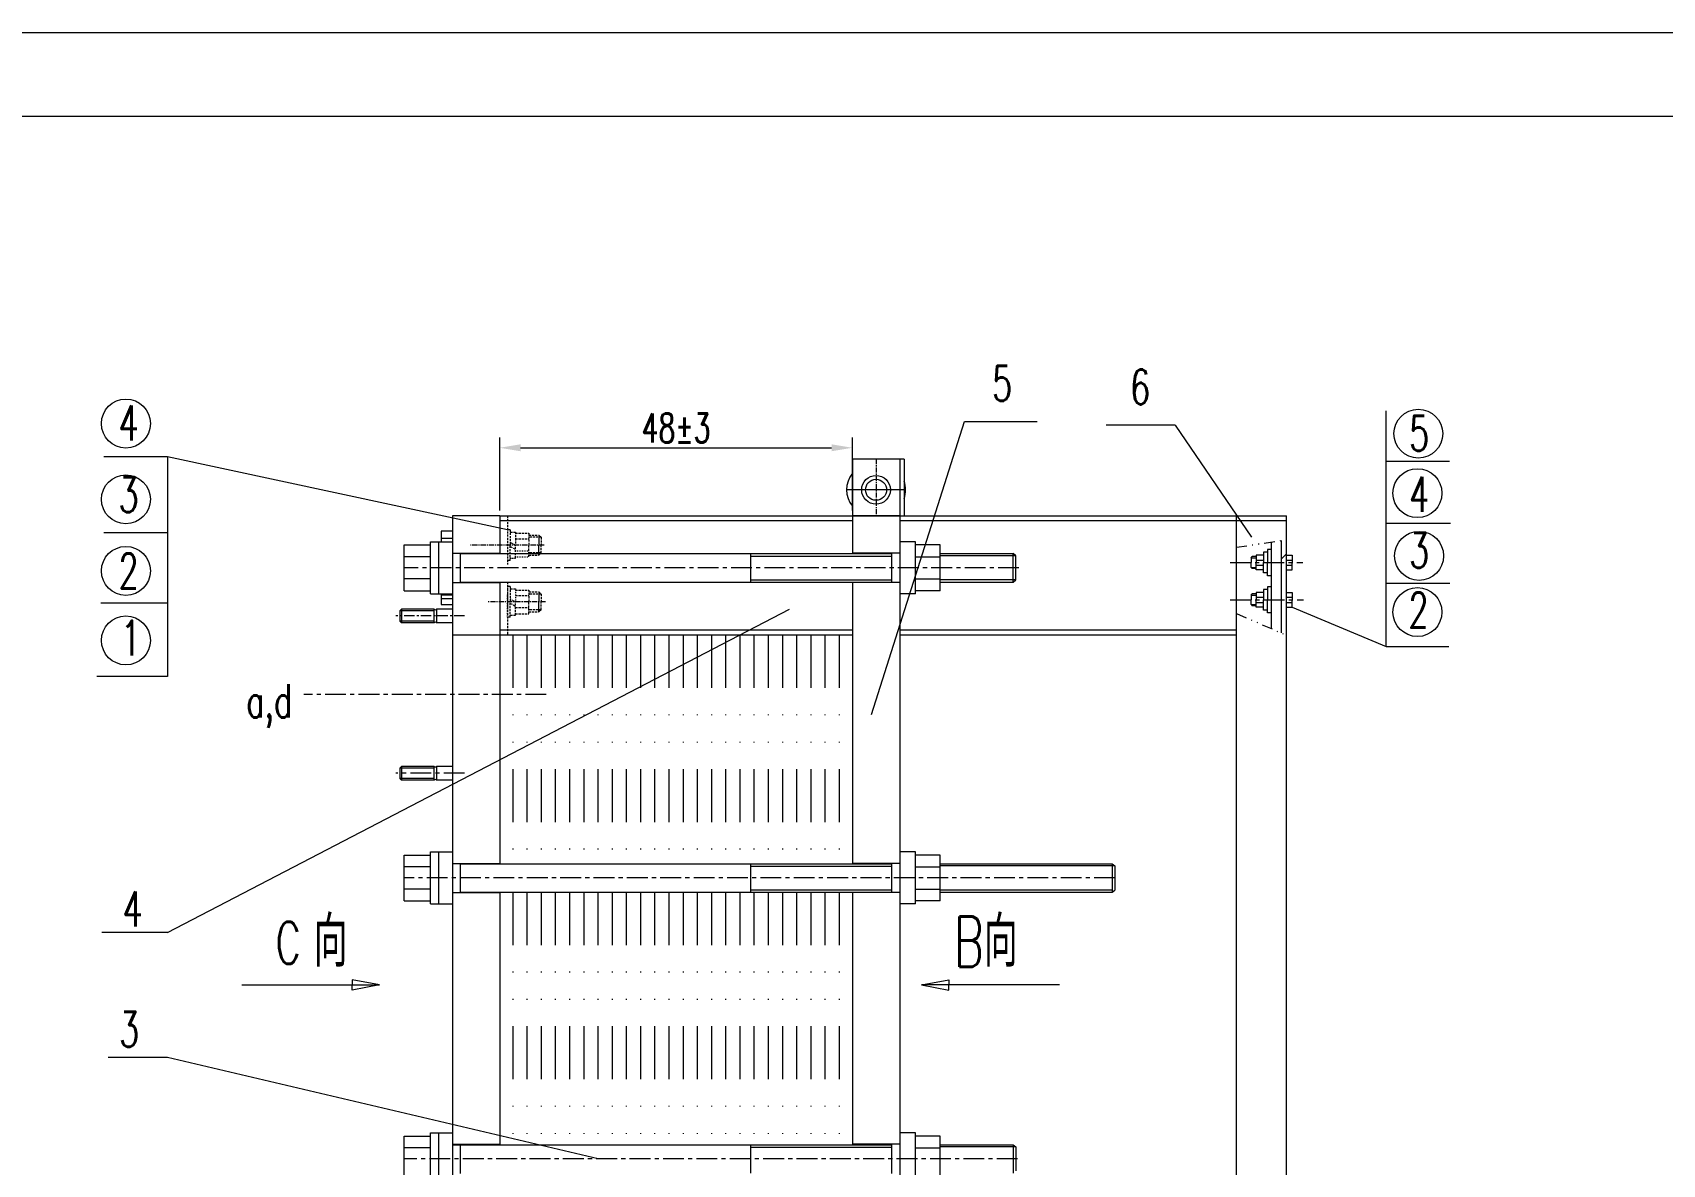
# Model space of a CAD drawing. Header units: millimetres. Extents: x -394 to 6212, y -2458 to 809.
# Drawn here: x 5051.5 to 5246.9, y -1651.7 to -1516.1 of the extents above; entities that cross this region are included whole.
import ezdxf

# ---------------------------------------------------------------- set-up
doc = ezdxf.new("R2010")
doc.units = ezdxf.units.MM
for name, pattern in [('CENTERX2', [4, 2.5, -0.5, 0.5, -0.5]), ('DIVIDE', [31.75, 12.7, -6.35, 0, -6.35, 0, -6.35]), ('HIDDEN', [0.375, 0.25, -0.125])]:
    doc.linetypes.add(name, pattern=pattern)
doc.layers.get('0').update_dxf_attribs({"lineweight": 18})
for name, color, linetype, lineweight, true_color in [('1', 1, 'Continuous', 18, 0xff0000), ('2', 2, 'Continuous', 18, 0xffff00), ('3', 3, 'CENTERX2', 18, 0x00ff00), ('4', 4, 'DIVIDE', 18, 0x00ffff), ('5', 6, 'HIDDEN', 18, 0xff00ff)]:
    doc.layers.add(name, color=color, linetype=linetype, lineweight=lineweight, true_color=true_color)
doc.styles.add('HZ', font='txt.shx', dxfattribs={"width": 0.67, "bigfont": 'hztxt.shx'})
doc.styles.get("Standard").update_dxf_attribs({"font": 'txt.shx', "bigfont": 'gbcbig.shx'})
doc.styles.add('STYLE1', font='txt.shx', dxfattribs={"width": 0.67, "bigfont": 'hztxt.shx'})

msp = doc.modelspace()

# ---------------------------------------------------------------- hatches: boundary and pattern name
at = {"ltscale": 0.25}
h = msp.add_hatch(dxfattribs=at)
h.set_pattern_fill('ANSI31', color=256, scale=8.4, style=0)
h.set_pattern_definition([(45, (4901.19, -2369.497), (-18.8585, 18.8585), [])])
h.paths.add_polyline_path([(5201.8333, -1576.83705), (5201.20291, -1576.93208), (5201.20291, -1579.581), (5201.8333, -1579.581)], flags=0)
h.paths.add_polyline_path([(5201.8333, -1579.581), (5201.20291, -1579.581), (5201.20291, -1584.04938), (5201.8333, -1584.04938)], flags=0)
h.paths.add_polyline_path([(5201.8333, -1584.5592), (5201.20291, -1585.11824), (5201.20291, -1588.01799), (5201.8333, -1588.29015)], flags=0)

# ---------------------------------------------------------------- linework, layer by layer
for p, q in [((5107.5221, -1573.34925), (5107.5221, -1564.56902)), ((5149.79076, -1573.34925), (5149.79076, -1564.56902)), ((5110.0221, -1565.81902), (5147.29076, -1565.81902))]:
    msp.add_line(p, q)
at = {"lineweight": 0}
for p, q in [((5099.63438, -1585.35529), (5095.53056, -1585.35529)), ((5099.63438, -1586.60017), (5095.53056, -1586.60017)), ((5099.63438, -1604.21352), (5095.53056, -1604.21352)), ((5099.63438, -1605.4584), (5095.53056, -1605.4584))]:
    msp.add_line(p, q, dxfattribs=at)
for points in [[(5110.0221, -1565.40235), (5110.0221, -1566.23568), (5107.5221, -1565.81902)], [(5147.29076, -1565.40235), (5147.29076, -1566.23568), (5149.79076, -1565.81902)]]:
    msp.add_solid(points)
at = {"layer": '1'}
for p, q in [((5033.74256, -1526.0524), (5592.74256, -1526.0524)), ((5096.07821, -1577.47027), (5099.21593, -1577.47027)), ((5096.07821, -1577.47027), (5099.21593, -1577.47027)), ((5096.07821, -1582.95223), (5096.07821, -1577.47027)), ((5099.21593, -1577.0922), (5101.8521, -1577.0922)), ((5099.21593, -1583.3303), (5099.21593, -1577.0922)), ((5100.21049, -1583.3303), (5100.21049, -1577.0922)), ((5101.8521, -1578.46269), (5107.5221, -1578.46269)), ((5102.79726, -1581.95981), (5102.79726, -1578.46269)), ((5155.46076, -1578.46269), (5149.79076, -1578.46269)), ((5154.51559, -1581.95981), (5154.51559, -1578.46269)), ((5157.35109, -1577.0922), (5155.46076, -1577.0922)), ((5157.35109, -1583.3303), (5157.35109, -1577.0922)), ((5160.32836, -1577.47027), (5157.35109, -1577.47027)), ((5160.32836, -1582.95223), (5160.32836, -1577.47027)), ((5099.21593, -1578.88802), (5096.07821, -1578.88802)), ((5102.79726, -1578.50995), (5154.51559, -1578.50995)), ((5137.61849, -1581.91255), (5137.61849, -1578.50995)), ((5157.35109, -1578.88802), (5160.32836, -1578.88802)), ((5160.32836, -1578.50995), (5169.05413, -1578.50995)), ((5169.39433, -1578.76142), (5169.05413, -1578.50995)), ((5099.21593, -1581.53448), (5096.07821, -1581.53448)), ((5101.8521, -1581.95981), (5107.5221, -1581.95981)), ((5102.79726, -1581.91255), (5154.51559, -1581.91255)), ((5155.46076, -1581.95981), (5149.79076, -1581.95981)), ((5157.35109, -1581.53448), (5160.32836, -1581.53448)), ((5160.32836, -1581.91255), (5169.05413, -1581.91255)), ((5096.07821, -1582.95223), (5099.21593, -1582.95223)), ((5100.43435, -1583.3303), (5101.8521, -1583.3303)), ((5100.49372, -1583.8962), (5101.8521, -1583.8962)), ((5157.35109, -1583.3303), (5155.46076, -1583.3303)), ((5160.32836, -1582.95223), (5157.35109, -1582.95223)), ((5100.49372, -1584.59669), (5101.8521, -1584.59669)), ((5096.07821, -1614.64489), (5099.21593, -1614.64489)), ((5096.07821, -1614.64489), (5099.21593, -1614.64489)), ((5096.07821, -1620.12685), (5096.07821, -1614.64489)), ((5099.21593, -1620.50492), (5099.21593, -1614.26682)), ((5100.21049, -1620.50492), (5100.21049, -1614.26682)), ((5157.35109, -1614.26682), (5155.46076, -1614.26682)), ((5157.35109, -1620.50492), (5157.35109, -1614.26682)), ((5160.32836, -1614.64489), (5157.35109, -1614.64489)), ((5160.32836, -1620.12685), (5160.32836, -1614.64489)), ((5099.21593, -1616.06264), (5096.07821, -1616.06264)), ((5101.8521, -1615.63731), (5107.5221, -1615.63731)), ((5102.79726, -1619.13443), (5102.79726, -1615.63731)), ((5102.79726, -1615.68457), (5154.51559, -1615.68457)), ((5137.61849, -1619.08717), (5137.61849, -1615.68457)), ((5155.46076, -1615.63731), (5149.79076, -1615.63731)), ((5154.51559, -1619.13443), (5154.51559, -1615.63731)), ((5157.35109, -1616.06264), (5160.32836, -1616.06264)), ((5160.32836, -1615.68457), (5180.92237, -1615.68457)), ((5099.21593, -1618.7091), (5096.07821, -1618.7091)), ((5101.8521, -1619.13443), (5107.5221, -1619.13443)), ((5102.79726, -1619.08717), (5154.51559, -1619.08717)), ((5155.46076, -1619.13443), (5149.79076, -1619.13443)), ((5157.35109, -1618.7091), (5160.32836, -1618.7091)), ((5160.32836, -1619.08717), (5180.92237, -1619.08717)), ((5096.07821, -1620.12685), (5099.21593, -1620.12685)), ((5157.35109, -1620.50492), (5155.46076, -1620.50492)), ((5160.32836, -1620.12685), (5157.35109, -1620.12685)), ((5076.59063, -1630.20662), (5093.10213, -1630.20662)), ((5093.10213, -1630.20662), (5089.82713, -1629.58762)), ((5089.82713, -1629.58762), (5089.82713, -1630.20662)), ((5089.82713, -1630.82562), (5089.82713, -1630.20662)), ((5093.10213, -1630.20662), (5089.82713, -1630.82562)), ((5158.08671, -1630.20662), (5161.36171, -1629.58762)), ((5158.08671, -1630.20662), (5161.36171, -1630.82562)), ((5174.59821, -1630.20662), (5158.08671, -1630.20662)), ((5161.36171, -1629.58762), (5161.36171, -1630.20662)), ((5161.36171, -1630.82562), (5161.36171, -1630.20662)), ((5096.07821, -1653.79951), (5096.07821, -1648.31755)), ((5096.07821, -1648.31755), (5099.21593, -1648.31755)), ((5096.07821, -1648.31755), (5099.21593, -1648.31755)), ((5099.21593, -1654.17758), (5099.21593, -1647.93948)), ((5100.21049, -1654.17758), (5100.21049, -1647.93948)), ((5157.35109, -1647.93948), (5155.46076, -1647.93948)), ((5157.35109, -1654.17758), (5157.35109, -1647.93948)), ((5160.32836, -1648.31755), (5157.35109, -1648.31755)), ((5160.32836, -1653.79951), (5160.32836, -1648.31755)), ((5099.21593, -1649.7353), (5096.07821, -1649.7353)), ((5101.8521, -1649.30997), (5107.5221, -1649.30997)), ((5101.8521, -1649.35723), (5154.51559, -1649.35723)), ((5102.79726, -1652.80709), (5102.79726, -1649.30997)), ((5137.61849, -1652.75983), (5137.61849, -1649.35723)), ((5155.46076, -1649.30997), (5149.79076, -1649.30997)), ((5154.51559, -1652.80709), (5154.51559, -1649.30997)), ((5157.35109, -1649.7353), (5160.32836, -1649.7353)), ((5160.32836, -1649.35723), (5169.05413, -1649.35723))]:
    msp.add_line(p, q, dxfattribs=at)
at = {"layer": '1', "ltscale": 0.25}
for p, q in [((5149.79076, -1567.17025), (5149.79076, -1573.97425)), ((5155.9866, -1567.17025), (5149.79076, -1567.17025)), ((5155.46076, -1567.17025), (5155.46076, -1573.97425)), ((5155.9866, -1567.17025), (5155.9866, -1573.97425)), ((5107.5221, -1573.97425), (5101.8521, -1573.97425)), ((5101.8521, -1573.97425), (5101.8521, -1601.53045)), ((5107.5221, -1573.97425), (5201.8333, -1573.97425)), ((5107.5221, -1573.97425), (5107.5221, -1578.50995)), ((5107.5221, -1574.54125), (5149.79076, -1574.54125)), ((5155.46076, -1573.97425), (5149.79076, -1573.97425)), ((5149.79076, -1573.97425), (5149.79076, -1578.50995)), ((5155.46076, -1573.97425), (5155.46076, -1715.69905)), ((5155.46076, -1574.54125), (5201.8333, -1574.54125)), ((5195.8231, -1701.77605), (5195.8231, -1573.97425)), ((5201.8333, -1718.21905), (5201.8333, -1573.97425)), ((5101.8521, -1575.82985), (5100.49372, -1575.82985)), ((5100.49372, -1575.82985), (5100.49372, -1577.0922)), ((5101.8521, -1575.82985), (5101.8521, -1579.14944)), ((5100.49372, -1576.65975), (5101.8521, -1576.65975)), ((5101.8521, -1577.0922), (5101.8521, -1583.3303)), ((5155.46076, -1577.0922), (5155.46076, -1583.3303)), ((5199.54097, -1578.33276), (5199.08023, -1578.33276)), ((5199.08023, -1578.33276), (5199.08023, -1579.581)), ((5199.98029, -1578.00978), (5199.54097, -1578.00978)), ((5199.54097, -1578.00978), (5199.54097, -1579.581)), ((5199.98029, -1577.11638), (5199.98029, -1587.49014)), ((5201.20291, -1576.93208), (5201.20291, -1588.01799)), ((5169.05413, -1581.91255), (5169.05413, -1578.50995)), ((5169.39433, -1581.66107), (5169.39433, -1578.76142)), ((5197.58503, -1579.0056), (5197.70071, -1578.8712)), ((5197.58503, -1579.0056), (5197.58503, -1579.581)), ((5197.58503, -1580.1564), (5197.58503, -1579.581)), ((5197.58503, -1580.1564), (5197.70071, -1580.2908)), ((5198.19823, -1578.8712), (5197.70071, -1578.8712)), ((5198.19823, -1580.2908), (5197.70071, -1580.2908)), ((5199.08023, -1578.69396), (5198.19823, -1578.69396)), ((5198.19823, -1578.69396), (5198.19823, -1579.581)), ((5198.19823, -1579.27188), (5199.08023, -1579.27188)), ((5198.19823, -1580.46804), (5198.19823, -1579.581)), ((5198.19823, -1579.89012), (5199.08023, -1579.89012)), ((5199.08023, -1580.82924), (5199.08023, -1579.581)), ((5199.54097, -1581.15222), (5199.54097, -1579.581)), ((5201.8333, -1578.69396), (5202.49567, -1578.69396)), ((5201.8333, -1579.2744), (5202.49567, -1579.2744)), ((5201.8333, -1579.8876), (5202.49567, -1579.8876)), ((5202.49567, -1578.69396), (5202.49567, -1579.581)), ((5202.49567, -1580.46804), (5202.49567, -1579.581)), ((5107.5221, -1581.91255), (5107.5221, -1588.26265)), ((5107.5221, -1581.91255), (5107.5221, -1615.68457)), ((5149.79076, -1581.91255), (5149.79076, -1602.55758)), ((5169.05413, -1581.91255), (5169.39433, -1581.66107)), ((5199.08023, -1580.46804), (5198.19823, -1580.46804)), ((5199.54097, -1580.82924), (5199.08023, -1580.82924)), ((5199.98029, -1581.15222), (5199.54097, -1581.15222)), ((5201.8333, -1580.46804), (5202.49567, -1580.46804)), ((5099.21593, -1583.3303), (5100.51136, -1583.3303)), ((5100.49372, -1583.3303), (5100.49372, -1584.59669)), ((5100.49372, -1583.46375), (5101.8521, -1583.46375)), ((5197.58503, -1583.47398), (5197.70071, -1583.33958)), ((5197.58503, -1583.47398), (5197.58503, -1584.04938)), ((5197.58503, -1584.62478), (5197.58503, -1584.04938)), ((5198.19823, -1583.33958), (5197.70071, -1583.33958)), ((5198.19823, -1583.16234), (5198.19823, -1584.04938)), ((5199.08023, -1583.16234), (5198.19823, -1583.16234)), ((5198.19823, -1583.74026), (5199.08023, -1583.74026)), ((5198.19823, -1584.93642), (5198.19823, -1584.04938)), ((5199.08023, -1582.80114), (5199.08023, -1584.04938)), ((5199.54097, -1582.80114), (5199.08023, -1582.80114)), ((5199.08023, -1585.29762), (5199.08023, -1584.04938)), ((5199.54097, -1582.47816), (5199.54097, -1584.04938)), ((5199.98029, -1582.47816), (5199.54097, -1582.47816)), ((5199.54097, -1585.6206), (5199.54097, -1584.04938)), ((5201.8333, -1583.16234), (5202.49567, -1583.16234)), ((5201.8333, -1583.74278), (5202.49567, -1583.74278)), ((5202.49567, -1583.16234), (5202.49567, -1584.04938)), ((5202.49567, -1584.93642), (5202.49567, -1584.04938)), ((5197.58503, -1584.62478), (5197.70071, -1584.75918)), ((5198.19823, -1584.75918), (5197.70071, -1584.75918)), ((5198.19823, -1584.3585), (5199.08023, -1584.3585)), ((5199.08023, -1584.93642), (5198.19823, -1584.93642)), ((5199.54097, -1585.29762), (5199.08023, -1585.29762)), ((5199.98029, -1585.6206), (5199.54097, -1585.6206)), ((5201.8333, -1584.35598), (5202.49567, -1584.35598)), ((5201.8333, -1584.93642), (5202.49567, -1584.93642)), ((5149.79076, -1587.69565), (5107.5221, -1587.69565)), ((5195.8231, -1587.69565), (5155.46076, -1587.69565)), ((5149.79076, -1588.26265), (5101.8521, -1588.26265)), ((5195.8231, -1588.26265), (5155.46076, -1588.26265)), ((5101.8521, -1601.53045), (5101.8521, -1701.54925)), ((5149.79076, -1601.53045), (5149.79076, -1615.68457)), ((5099.21593, -1614.26682), (5101.8521, -1614.26682)), ((5155.46076, -1614.26682), (5155.46076, -1620.50492)), ((5180.92237, -1615.68457), (5180.92237, -1619.08717)), ((5180.92237, -1615.68457), (5181.26257, -1615.93604)), ((5181.26257, -1615.93604), (5181.26257, -1618.83569)), ((5181.26257, -1615.93604), (5181.26257, -1618.83569)), ((5107.5221, -1619.08717), (5107.5221, -1649.35723)), ((5107.5221, -1619.08717), (5107.5221, -1623.86995)), ((5149.79076, -1619.08717), (5149.79076, -1649.35723)), ((5149.79076, -1619.08717), (5149.79076, -1623.86995)), ((5180.92237, -1619.08717), (5181.26257, -1618.83569)), ((5099.21593, -1620.50492), (5101.8521, -1620.50492)), ((5099.21593, -1647.93948), (5101.8521, -1647.93948)), ((5155.46076, -1647.93948), (5155.46076, -1654.17758)), ((5169.05413, -1649.35723), (5169.39433, -1649.6087)), ((5169.05413, -1649.35723), (5169.05413, -1652.75983)), ((5169.39433, -1649.6087), (5169.39433, -1652.50835))]:
    msp.add_line(p, q, dxfattribs=at)
at = {"layer": '1', "lineweight": 0}
for p, q in [((5095.73804, -1585.14781), (5095.53056, -1585.35529)), ((5095.53056, -1585.35529), (5095.53056, -1586.60017)), ((5095.73804, -1585.14781), (5095.73804, -1586.80765)), ((5099.63767, -1585.14781), (5095.73804, -1585.14781)), ((5099.63438, -1585.14781), (5099.63438, -1586.80765)), ((5099.63767, -1585.67774), (5099.63438, -1585.67774)), ((5101.8521, -1585.14781), (5099.9451, -1585.14781)), ((5099.9456, -1585.14781), (5099.9456, -1586.80765)), ((5095.73804, -1586.80765), (5095.53056, -1586.60017)), ((5099.63767, -1586.80765), (5095.73804, -1586.80765)), ((5099.63767, -1586.80765), (5099.63438, -1586.80765)), ((5099.63767, -1586.80765), (5099.63438, -1586.80765)), ((5101.8521, -1586.80765), (5099.9451, -1586.80765)), ((5095.73804, -1604.00604), (5095.53056, -1604.21352)), ((5095.53056, -1604.21352), (5095.53056, -1605.4584)), ((5095.73804, -1605.66588), (5095.53056, -1605.4584)), ((5095.73804, -1604.00604), (5095.73804, -1605.66588)), ((5099.63767, -1604.00604), (5095.73804, -1604.00604)), ((5099.63767, -1605.66588), (5095.73804, -1605.66588)), ((5099.63438, -1604.00604), (5099.63438, -1605.66588)), ((5099.63767, -1604.53597), (5099.63438, -1604.53597)), ((5099.63767, -1605.66588), (5099.63438, -1605.66588)), ((5099.63767, -1605.66588), (5099.63438, -1605.66588)), ((5101.8521, -1604.00604), (5099.9451, -1604.00604)), ((5101.8521, -1605.66588), (5099.9451, -1605.66588)), ((5099.9456, -1604.00604), (5099.9456, -1605.66588))]:
    msp.add_line(p, q, dxfattribs=at)
at = {"layer": '1', "ltscale": 0.25}
for radius in [1.7241, 1.26276]:
    msp.add_circle((5152.62576, -1570.85575), radius, dxfattribs=at)
for centre, start, end in [((5152.20408, -1570.85575), 140.7028807, 219.2971193), ((5153.04744, -1570.85575), 340.4742855, 19.5257145)]:
    msp.add_arc(centre, 3.1185, start, end, dxfattribs=at)
at = {"layer": '1', "lineweight": 0}
for centre, start, end in [((5099.79139, -1585.03341), 216.6590614, 323.3409386), ((5099.79139, -1586.92206), 36.6590614, 143.3409386), ((5099.79139, -1603.89164), 216.6590614, 323.3409386), ((5099.79139, -1605.78029), 36.6590614, 143.3409386)]:
    msp.add_arc(centre, 0.19162, start, end, dxfattribs=at)
at = {"layer": '2'}
for p, q in [((5023.74256, -1516.0524), (5617.74256, -1516.0524)), ((5137.61849, -1578.7935), (5154.51559, -1578.7935)), ((5137.61849, -1581.629), (5154.51559, -1581.629)), ((5137.61849, -1615.96812), (5154.51559, -1615.96812)), ((5137.61849, -1618.80362), (5154.51559, -1618.80362)), ((5137.61849, -1649.64078), (5154.51559, -1649.64078))]:
    msp.add_line(p, q, dxfattribs=at)
at = {"layer": '2', "ltscale": 0.5}
for p, q in [((5152.07088, -1597.80858), (5163.23826, -1562.68524)), ((5163.23826, -1562.68524), (5171.92386, -1562.68524)), ((5213.76006, -1579.8851), (5213.76006, -1561.3782)), ((5188.46766, -1563.09852), (5180.19576, -1563.09852)), ((5188.46766, -1563.09852), (5197.62283, -1576.55028)), ((5067.68532, -1566.89826), (5060.06862, -1566.89826)), ((5067.68532, -1566.89826), (5067.68532, -1576.02864)), ((5108.4293, -1575.64736), (5067.68532, -1566.89826)), ((5213.76006, -1567.40814), (5221.36879, -1567.40814)), ((5213.76006, -1589.64169), (5213.76006, -1568.8248)), ((5067.68532, -1576.02864), (5060.05854, -1576.02864)), ((5067.68532, -1576.02864), (5067.68532, -1584.42696)), ((5213.76006, -1574.85474), (5221.49311, -1574.85474)), ((5213.76006, -1582.03424), (5213.76006, -1576.33146)), ((5213.76006, -1582.03424), (5221.39105, -1582.03424)), ((5067.68532, -1584.42696), (5059.72045, -1584.42696)), ((5067.68532, -1584.42696), (5067.68532, -1593.2226)), ((5067.68532, -1623.93678), (5142.23633, -1585.15314)), ((5202.49567, -1584.93642), (5213.76006, -1589.64169)), ((5213.76006, -1589.64169), (5221.27681, -1589.64169)), ((5067.68532, -1593.2226), (5059.20385, -1593.2226)), ((5067.68532, -1623.93678), (5059.82712, -1623.93678)), ((5067.68532, -1638.91398), (5060.56885, -1638.91398)), ((5119.31593, -1651.05853), (5067.68532, -1638.91398))]:
    msp.add_line(p, q, dxfattribs=at)
at = {"layer": '2', "ltscale": 0.25}
for p, q in [((5156.16594, -1570.85575), (5149.08558, -1570.85575)), ((5112.39109, -1578.50995), (5112.47681, -1578.42787)), ((5169.39433, -1578.76142), (5160.32836, -1578.76142)), ((5197.58503, -1579.0056), (5198.19823, -1579.0056)), ((5197.58503, -1580.1564), (5198.19823, -1580.1564)), ((5169.39433, -1581.66107), (5160.32836, -1581.66107)), ((5197.58503, -1583.47398), (5198.19823, -1583.47398)), ((5197.58503, -1584.62478), (5198.19823, -1584.62478)), ((5181.26257, -1615.93604), (5160.32836, -1615.93604)), ((5180.92237, -1618.83569), (5160.32836, -1618.83569)), ((5169.39433, -1649.6087), (5160.32836, -1649.6087))]:
    msp.add_line(p, q, dxfattribs=at)
at = {"layer": '2', "ltscale": 0.5}
for centre in [(5062.70916, -1562.91414), (5217.62407, -1564.12752), (5217.51529, -1571.26206), (5062.70916, -1571.99748), (5217.71185, -1578.77754), (5062.70916, -1580.57808), (5217.51529, -1585.50889), (5062.70916, -1588.90836)]:
    msp.add_circle(centre, 2.9337, dxfattribs=at)
at = {"layer": '3', "ltscale": 0.25}
for p, q in [((5152.62576, -1567.17025), (5152.62576, -1573.97425)), ((5112.84026, -1577.48965), (5104.01035, -1577.48965)), ((5113.01667, -1584.29365), (5106.13046, -1584.29365))]:
    msp.add_line(p, q, dxfattribs=at)
at = {"layer": '3'}
for p, q in [((5169.74743, -1580.21125), (5096.07821, -1580.21125)), ((5195.06251, -1579.581), (5203.77835, -1579.581)), ((5195.08267, -1584.04938), (5203.86067, -1584.04938)), ((5113.08547, -1595.40685), (5084.0221, -1595.40685)), ((5181.26257, -1617.38587), (5096.07821, -1617.38587)), ((5169.59119, -1651.05853), (5096.07821, -1651.05853))]:
    msp.add_line(p, q, dxfattribs=at)
at = {"layer": '3', "lineweight": 0, "ltscale": 0.5}
msp.add_line((5103.31173, -1585.97773), (5095.05572, -1585.97773), dxfattribs=at)
at = {"layer": '3', "lineweight": 0}
msp.add_line((5103.31173, -1604.83596), (5095.05572, -1604.83596), dxfattribs=at)
at = {"layer": '4', "ltscale": 0.1}
for p, q in [((5195.8231, -1577.74304), (5201.8333, -1576.83705)), ((5195.8231, -1585.69533), (5201.8333, -1588.29015))]:
    msp.add_line(p, q, dxfattribs=at)
at = {"layer": '4', "ltscale": 0.5}
for p, q in [((5109.07375, -1588.26265), (5109.07375, -1615.68457)), ((5110.77475, -1588.26265), (5110.77475, -1615.68457)), ((5112.47575, -1588.26265), (5112.47575, -1615.68457)), ((5114.17675, -1588.26265), (5114.17675, -1615.68457)), ((5115.87775, -1588.26265), (5115.87775, -1615.68457)), ((5117.57875, -1588.26265), (5117.57875, -1615.68457)), ((5119.27975, -1588.26265), (5119.27975, -1615.68457)), ((5120.98075, -1588.26265), (5120.98075, -1615.68457)), ((5122.68175, -1588.26265), (5122.68175, -1615.68457)), ((5124.38275, -1588.26265), (5124.38275, -1615.68457)), ((5126.08375, -1588.26265), (5126.08375, -1615.68457)), ((5127.78475, -1588.26265), (5127.78475, -1615.68457)), ((5129.48575, -1588.26265), (5129.48575, -1615.68457)), ((5131.18675, -1588.26265), (5131.18675, -1615.68457)), ((5132.88775, -1588.26265), (5132.88775, -1615.68457)), ((5134.58875, -1588.26265), (5134.58875, -1615.68457)), ((5136.28975, -1588.26265), (5136.28975, -1615.68457)), ((5137.99075, -1588.26265), (5137.99075, -1615.68457)), ((5139.69175, -1588.26265), (5139.69175, -1615.68457)), ((5141.39275, -1588.26265), (5141.39275, -1615.68457)), ((5143.09375, -1588.26265), (5143.09375, -1615.68457)), ((5144.79475, -1588.26265), (5144.79475, -1615.68457)), ((5146.49575, -1588.26265), (5146.49575, -1615.68457)), ((5148.19675, -1588.26265), (5148.19675, -1615.68457)), ((5109.07375, -1619.08717), (5109.07375, -1649.35723)), ((5110.77475, -1619.08717), (5110.77475, -1649.35723)), ((5112.47575, -1619.08717), (5112.47575, -1649.35723)), ((5114.17675, -1619.08717), (5114.17675, -1649.35723)), ((5115.87775, -1619.08717), (5115.87775, -1649.35723)), ((5117.57875, -1619.08717), (5117.57875, -1649.35723)), ((5119.27975, -1619.08717), (5119.27975, -1649.35723)), ((5120.98075, -1619.08717), (5120.98075, -1649.35723)), ((5122.68175, -1619.08717), (5122.68175, -1649.35723)), ((5124.38275, -1619.08717), (5124.38275, -1649.35723)), ((5126.08375, -1619.08717), (5126.08375, -1649.35723)), ((5127.78475, -1619.08717), (5127.78475, -1649.35723)), ((5129.48575, -1619.08717), (5129.48575, -1649.35723)), ((5131.18675, -1619.08717), (5131.18675, -1649.35723)), ((5132.88775, -1619.08717), (5132.88775, -1649.35723)), ((5134.58875, -1619.08717), (5134.58875, -1649.35723)), ((5136.28975, -1619.08717), (5136.28975, -1649.35723)), ((5137.99075, -1619.08717), (5137.99075, -1649.35723)), ((5139.69175, -1619.08717), (5139.69175, -1649.35723)), ((5141.39275, -1619.08717), (5141.39275, -1649.35723)), ((5143.09375, -1619.08717), (5143.09375, -1649.35723)), ((5144.79475, -1619.08717), (5144.79475, -1649.35723)), ((5146.49575, -1619.08717), (5146.49575, -1649.35723)), ((5148.19675, -1619.08717), (5148.19675, -1649.35723))]:
    msp.add_line(p, q, dxfattribs=at)
at = {"layer": '5'}
for p, q in [((5108.4293, -1573.97425), (5108.4293, -1579.81373)), ((5108.78576, -1575.64736), (5108.4293, -1575.64736)), ((5108.78576, -1575.64736), (5108.78576, -1577.48965)), ((5108.78576, -1575.91902), (5109.40477, -1575.91902)), ((5109.40477, -1575.91902), (5109.40477, -1577.48965)), ((5109.40477, -1576.07148), (5111.01923, -1576.07148)), ((5111.01923, -1576.07148), (5111.01923, -1577.48965)), ((5111.01923, -1576.28458), (5112.19816, -1576.28458)), ((5112.19816, -1576.28458), (5112.47681, -1576.55143)), ((5112.19816, -1576.28458), (5112.19816, -1577.48965)), ((5112.19816, -1576.46935), (5112.19816, -1577.48965)), ((5112.39109, -1576.46935), (5112.47681, -1576.55143)), ((5109.40477, -1577.48965), (5108.78576, -1577.16321)), ((5108.78576, -1579.33194), (5108.78576, -1577.48965)), ((5108.78576, -1577.66878), (5109.40477, -1577.97984)), ((5109.40477, -1576.7271), (5111.01923, -1576.7271)), ((5109.40477, -1579.06027), (5109.40477, -1577.48965)), ((5112.47681, -1576.55143), (5111.01923, -1576.55143)), ((5112.47681, -1576.55143), (5111.01923, -1576.55143)), ((5111.01923, -1578.90781), (5111.01923, -1577.48965)), ((5112.47681, -1578.42787), (5111.01923, -1578.42787)), ((5112.19816, -1578.69472), (5112.19816, -1577.48965)), ((5112.19816, -1578.50995), (5112.19816, -1577.48965)), ((5112.19816, -1578.69472), (5112.47681, -1578.42787)), ((5112.47681, -1576.55143), (5112.47681, -1577.48965)), ((5112.47681, -1576.55143), (5112.47681, -1577.48965)), ((5112.47681, -1578.42787), (5112.47681, -1577.48965)), ((5112.47681, -1578.42787), (5112.47681, -1577.48965)), ((5108.78576, -1579.33194), (5108.4293, -1579.33194)), ((5111.01923, -1578.69472), (5112.19816, -1578.69472)), ((5108.4293, -1581.91255), (5108.4293, -1588.26265)), ((5108.78576, -1582.45136), (5108.4293, -1582.45136)), ((5108.78576, -1582.45136), (5108.78576, -1584.29365)), ((5108.78576, -1582.72302), (5109.40477, -1582.72302)), ((5108.78576, -1586.13594), (5108.78576, -1584.29365)), ((5109.40477, -1582.87548), (5111.01923, -1582.87548)), ((5109.40477, -1583.5311), (5111.01923, -1583.5311)), ((5109.40477, -1585.86427), (5109.40477, -1584.29365)), ((5111.01923, -1582.87548), (5111.01923, -1584.29365)), ((5111.01923, -1583.08858), (5112.19816, -1583.08858)), ((5112.47681, -1583.35543), (5111.01923, -1583.35543)), ((5112.47681, -1583.35543), (5111.01923, -1583.35543)), ((5111.01923, -1585.71181), (5111.01923, -1584.29365)), ((5112.19816, -1583.08858), (5112.47681, -1583.35543)), ((5112.19816, -1583.08858), (5112.19816, -1584.29365)), ((5112.19816, -1583.27335), (5112.19816, -1584.29365)), ((5112.19816, -1585.49872), (5112.19816, -1584.29365)), ((5112.19816, -1585.31395), (5112.19816, -1584.29365)), ((5112.39109, -1583.27335), (5112.47681, -1583.35543)), ((5112.47681, -1583.35543), (5112.47681, -1584.29365)), ((5112.47681, -1583.35543), (5112.47681, -1584.29365)), ((5112.47681, -1585.23187), (5112.47681, -1584.29365)), ((5112.47681, -1585.23187), (5112.47681, -1584.29365)), ((5108.78576, -1586.13594), (5108.4293, -1586.13594)), ((5108.78576, -1584.47278), (5109.40477, -1584.78384)), ((5108.78576, -1585.86427), (5109.40477, -1585.86427)), ((5109.40477, -1584.96834), (5111.01923, -1584.96834)), ((5109.40477, -1585.71181), (5111.01923, -1585.71181)), ((5112.47681, -1585.23187), (5111.01923, -1585.23187)), ((5112.47681, -1585.23187), (5111.01923, -1585.23187)), ((5111.01923, -1585.49872), (5112.19816, -1585.49872)), ((5112.19816, -1585.49872), (5112.47681, -1585.23187)), ((5112.39109, -1585.31395), (5112.47681, -1585.23187))]:
    msp.add_line(p, q, dxfattribs=at)
at = {"layer": '5', "ltscale": 0.25}
for p, q in [((5109.40477, -1578.16434), (5111.01923, -1578.16434)), ((5108.78576, -1579.06027), (5109.40477, -1579.06027)), ((5109.40477, -1578.90781), (5111.01923, -1578.90781)), ((5109.40477, -1584.29365), (5108.78576, -1583.96721)), ((5109.40477, -1582.72302), (5109.40477, -1584.29365))]:
    msp.add_line(p, q, dxfattribs=at)
at = {"layer": '5', "linetype": 'HIDDEN', "ltscale": 0.25}
for p, q in [((5108.4293, -1582.45136), (5108.4293, -1585.26669)), ((5108.4293, -1586.13594), (5108.4293, -1583.32061))]:
    msp.add_line(p, q, dxfattribs=at)

# ---------------------------------------------------------------- texts
at = {"insert": (5128.65643, -1563.44402), "char_height": 3.5, "attachment_point": 5, "style": 'HZ'}
msp.add_mtext('48%%p3', dxfattribs=at)
at = {"layer": '2', "ltscale": 0.5, "char_height": 4.2, "width": 4.02, "attachment_point": 7}
for s, insert in [('\\T1;{\\W0.67;5}', (5166.54702, -1560.20598)), ('\\T1;{\\W0.67;6}', (5183.09082, -1560.61926)), ('\\T1;{\\W0.67;4}', (5061.828, -1564.96206)), ('\\T1;{\\W0.67;5}', (5216.52913, -1566.18007)), ('\\T1;{\\W0.67;3}', (5061.828, -1573.54266)), ('\\T1;{\\W0.67;4}', (5216.53207, -1573.50236)), ('\\T1;{\\W0.67;3}', (5216.53207, -1580.20178)), ('\\T1;{\\W0.67;2}', (5061.828, -1582.6785)), ('\\T1;{\\W0.67;2}', (5216.43001, -1587.38127)), ('\\T1;{\\W0.67;1}', (5062.0968, -1590.7341)), ('\\T1;{\\W0.67;4}', (5062.30848, -1623.19716)), ('\\T1;{\\W0.67;3}', (5061.8952, -1637.61744))]:
    msp.add_mtext(s, dxfattribs=dict(at, insert=insert))
at = {"layer": '2', "attachment_point": 7}
for s, insert, char_height, width, style in [('\\T1;a,d', (5077.13634, -1599.38234), 4, 15.6014286, 'STYLE1'), ('\\T1;向', (5085.22878, -1628.01783), 6, 6.03, 'HZ'), ('\\T1;B向', (5161.94006, -1628.01783), 6, 12.06, 'HZ'), ('\\T1;C', (5080.64601, -1627.66073), 5, 5.025, 'HZ')]:
    msp.add_mtext(s, dxfattribs=dict(at, insert=insert, char_height=char_height, width=width, style=style))

doc.saveas('drawing.dxf')
